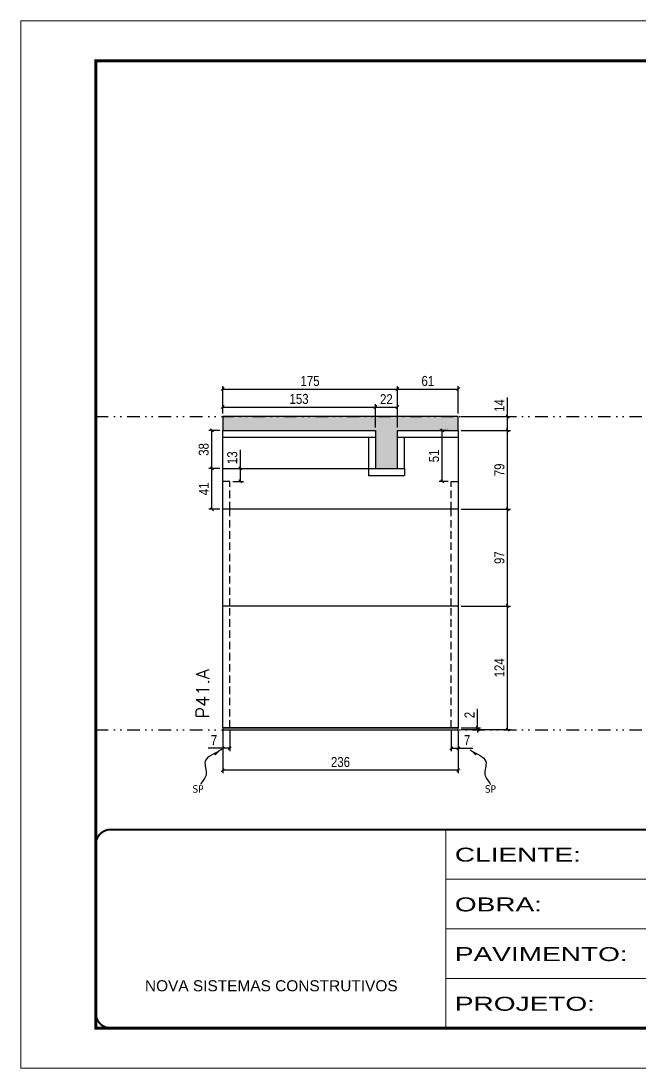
# Model space of a CAD drawing. Extents: x 14400 to 24104, y -21631 to 6985.
# Drawn here: x 15998 to 16618, y -5551 to -4501 of the extents above; entities that cross this region are included whole.
import ezdxf

# ---------------------------------------------------------------- set-up
doc = ezdxf.new("R2010")
doc.units = 0
for name, pattern in [('CONTINUO', [0]), ('DASHED', [0.75, 0.5, -0.25]), ('DIVIDE2', [0.625, 0.25, -0.125, 0, -0.125, 0, -0.125]), ('HIDDEN', [0.375, 0.25, -0.125])]:
    doc.linetypes.add(name, pattern=pattern)
for name, color, linetype in [('COTA', 241, 'Continuous'), ('Nível', 160, 'Continuous'), ('Painéis', 200, 'Continuous'), ('SARR_2.2x7', 40, 'Continuous'), ('texto', 7, 'Continuous')]:
    doc.layers.add(name, color=color, linetype=linetype)
for name, color, linetype, lineweight in [('Folhas', 255, 'Continuous', 9), ('SARRAFO DE PRESSAO', 251, 'DASHED', 9), ('Texto Seção', 7, 'Continuous', 15)]:
    doc.layers.add(name, color=color, linetype=linetype, lineweight=lineweight)
doc.styles.add('ARIAL', font='arial.ttf')
doc.styles.add('COTA TECNICA', font='techl___.ttf', dxfattribs={"height": 10})
doc.styles.add('COTA TECNICA-50', font='techl___.ttf', dxfattribs={"height": 10})
doc.styles.add('REGUA-120', font='ROMANS.shx', dxfattribs={"height": 15})
doc.styles.get("Standard").update_dxf_attribs({"font": 'arial.ttf'})
doc.styles.add('Tecnologia', font='')
doc.styles.get('Tecnologia').set_extended_font_data('Forgotten Futurist')
doc.dimstyles.new('COTA PAINEL-50', dxfattribs={"dimtxt": 10, "dimasz": 3, "dimexe": 3, "dimexo": 3, "dimgap": 3, "dimtad": 1, "dimdec": 1, "dimzin": 12, "dimdsep": 46, "dimtxsty": 'COTA TECNICA-50', "dimblk1": 'OBLIQUE', "dimblk2": 'OBLIQUE', "dimsah": 1, "dimcen": 0.9, "dimclrd": 4, "dimclre": 4, "dimclrt": 240, "dimadec": 1, "dimazin": 3, "dimtfac": 1, "dimtdec": 1, "dimtmove": 0, "dimatfit": 3, "dimfxl": 1, "dimtolj": 1, "dimtzin": 12, "dimarcsym": 0})
doc.dimstyles.new('PAINEL', dxfattribs={"dimtxt": 10, "dimasz": 3, "dimexe": 3, "dimexo": 3, "dimgap": 3, "dimtad": 1, "dimdec": 1, "dimzin": 12, "dimdsep": 46, "dimtxsty": 'COTA TECNICA', "dimblk1": 'OBLIQUE', "dimblk2": 'OBLIQUE', "dimsah": 1, "dimcen": 0.9, "dimclrd": 4, "dimclre": 4, "dimclrt": 240, "dimadec": 1, "dimazin": 3, "dimtfac": 1, "dimtdec": 1, "dimtmove": 0, "dimatfit": 3, "dimfxl": 1, "dimtolj": 1, "dimtzin": 12, "dimarcsym": 0})
doc.dimstyles.get("Standard").update_dxf_attribs({"dimtxt": 0.18, "dimasz": 0.18, "dimexe": 0.18, "dimexo": 0.0625, "dimgap": 0.09, "dimtad": 0, "dimtih": 1, "dimtoh": 1, "dimdec": 4, "dimzin": 0, "dimdsep": 46, "dimtxsty": 'Standard', "dimcen": 0.09, "dimadec": 0, "dimazin": 0, "dimtfac": 1, "dimtdec": 4, "dimtofl": 0, "dimtmove": 0, "dimatfit": 3, "dimfxl": 1, "dimtolj": 1, "dimtzin": 0, "dimarcsym": 0})

# ---------------------------------------------------------------- blocks, each defined once
blk = doc.blocks.new('9999999999')
at = {"color": 30, "linetype": 'CONTINUO'}
for p, q in [((98564.6, 34230.2), (98564.6, 34429.4)), ((98564.6, 34379.6), (99584, 34379.6)), ((98564.6, 34329.8), (99488, 34329.8)), ((98564.6, 34280), (99488, 34280))]:
    blk.add_line(p, q, dxfattribs=at)
at = {"color": 30, "linetype": 'CONTINUO', "const_width": 2}
blk.add_lwpolyline([(99584, 34230.2), (99584, 34414.4, 0.414214), (99569, 34429.4), (98229, 34429.4, 0.414214), (98214, 34414.4), (98214, 34245.2, 0.414214), (98229, 34230.2), (99584, 34230.2)], format="xyb", dxfattribs=at)
at = {"layer": 'Folhas'}
blk.add_lwpolyline([(98139, 34190.2), (99624, 34190.2), (99624, 35240.2), (98139, 35240.2)], close=True, dxfattribs=at)
at = {"layer": 'Folhas', "color": 30, "const_width": 3}
blk.add_lwpolyline([(98214, 34230.2), (99584, 34230.2), (99584, 35200.2), (98214, 35200.2)], close=True, dxfattribs=at)
at = {"color": 7, "linetype": 'Continuous', "ltscale": 5, "style": 'ARIAL'}
blk.add_text('NOVA SISTEMAS CONSTRUTIVOS', height=11.059, dxfattribs=at).set_placement((98263.2, 34267.2))
at = {"layer": 'Folhas', "color": 7, "style": 'Tecnologia', "width": 1.5}
for s, p in [('CLIENTE:', (98573.7, 34397.2)), ('OBRA:', (98573.7, 34347.3)), ('PAVIMENTO:', (98573.7, 34297.5)), ('PROJETO:', (98573.7, 34247.7))]:
    blk.add_text(s, height=14, dxfattribs=at).set_placement(p)
blk = doc.blocks.new('_Oblique')
at = {"color": 0, "linetype": 'ByBlock', "lineweight": -2}
blk.add_line((-0.5, -0.5), (0.5, 0.5), dxfattribs=at)
blk = doc.blocks.new('*D2092')
at = {"layer": 'COTA', "color": 4, "lineweight": -2, "transparency": 16777216}
for p, q in [((16200.6, -5212.7), (16200.6, -5255.4)), ((16436.6, -5212.7), (16436.6, -5255.4)), ((16436.6, -5252.4), (16200.6, -5252.4))]:
    blk.add_line(p, q, dxfattribs=at)
at = {"layer": 'Defpoints', "color": 0, "transparency": 16777216}
for p in [(16200.6, -5209.7), (16436.6, -5209.7), (16200.6, -5252.4)]:
    blk.add_point(p, dxfattribs=at)
at = {"layer": 'COTA', "color": 4, "lineweight": -2, "transparency": 16777216, "xscale": 3, "yscale": 3, "zscale": 3, "rotation": 180}
blk.add_blockref('_Oblique', (16200.6, -5252.4), dxfattribs=at)
at = {"layer": 'COTA', "color": 4, "lineweight": -2, "transparency": 16777216, "xscale": 3, "yscale": 3, "zscale": 3}
blk.add_blockref('_Oblique', (16436.6, -5252.4), dxfattribs=at)
at = {"layer": 'COTA', "color": 240, "transparency": 16777216, "insert": (16318.6, -5244.2), "char_height": 10, "attachment_point": 5, "style": 'COTA TECNICA'}
blk.add_mtext('\\A1;236', dxfattribs=at)
blk = doc.blocks.new('*D2093')
at = {"layer": 'COTA', "color": 4, "lineweight": -2, "transparency": 16777216}
for p, q in [((16429.6, -5212.7), (16429.6, -5233.3)), ((16436.6, -5214.7), (16436.6, -5233.3)), ((16429.6, -5230.3), (16436.6, -5230.3)), ((16436.6, -5230.3), (16451.3, -5230.3))]:
    blk.add_line(p, q, dxfattribs=at)
at = {"layer": 'Defpoints', "color": 0, "transparency": 16777216}
for p in [(16429.6, -5209.7), (16436.6, -5211.7), (16436.6, -5230.3)]:
    blk.add_point(p, dxfattribs=at)
at = {"layer": 'COTA', "color": 4, "lineweight": -2, "transparency": 16777216, "xscale": 3, "yscale": 3, "zscale": 3, "rotation": 180}
blk.add_blockref('_Oblique', (16429.6, -5230.3), dxfattribs=at)
at = {"layer": 'COTA', "color": 4, "lineweight": -2, "transparency": 16777216, "xscale": 3, "yscale": 3, "zscale": 3}
blk.add_blockref('_Oblique', (16436.6, -5230.3), dxfattribs=at)
at = {"layer": 'COTA', "color": 240, "transparency": 16777216, "insert": (16445.5, -5222.2), "char_height": 10, "attachment_point": 5, "style": 'COTA TECNICA-50'}
blk.add_mtext('\\A1;7', dxfattribs=at)
blk = doc.blocks.new('*D2094')
at = {"layer": 'COTA', "color": 4, "lineweight": -2, "transparency": 16777216}
for p, q in [((16200.6, -5214.7), (16200.6, -5233.3)), ((16207.6, -5212.7), (16207.6, -5233.3)), ((16200.6, -5230.3), (16185.9, -5230.3)), ((16207.6, -5230.3), (16200.6, -5230.3))]:
    blk.add_line(p, q, dxfattribs=at)
at = {"layer": 'Defpoints', "color": 0, "transparency": 16777216}
for p in [(16200.6, -5211.7), (16207.6, -5209.7), (16200.6, -5230.3)]:
    blk.add_point(p, dxfattribs=at)
at = {"layer": 'COTA', "color": 4, "lineweight": -2, "transparency": 16777216, "xscale": 3, "yscale": 3, "zscale": 3, "rotation": 180}
blk.add_blockref('_Oblique', (16200.6, -5230.3), dxfattribs=at)
at = {"layer": 'COTA', "color": 4, "lineweight": -2, "transparency": 16777216, "xscale": 3, "yscale": 3, "zscale": 3}
blk.add_blockref('_Oblique', (16207.6, -5230.3), dxfattribs=at)
at = {"layer": 'COTA', "color": 240, "transparency": 16777216, "insert": (16191.8, -5222.2), "char_height": 10, "attachment_point": 5, "style": 'COTA TECNICA-50'}
blk.add_mtext('\\A1;7', dxfattribs=at)
blk = doc.blocks.new('*D2117')
at = {"layer": 'COTA', "color": 4, "linetype": 'ByBlock', "lineweight": -2, "transparency": 16777216}
for p, q in [((16439.6, -5087.7), (16489, -5087.7)), ((16486, -5211.7), (16486, -5087.7)), ((16439.6, -5211.7), (16489, -5211.7))]:
    blk.add_line(p, q, dxfattribs=at)
at = {"layer": 'Defpoints', "color": 0, "linetype": 'ByBlock', "transparency": 16777216}
for p in [(16436.6, -5087.7), (16486, -5087.7), (16436.6, -5211.7)]:
    blk.add_point(p, dxfattribs=at)
at = {"layer": 'COTA', "color": 4, "linetype": 'ByBlock', "lineweight": -2, "transparency": 16777216, "xscale": 3, "yscale": 3, "zscale": 3}
for p, rotation in [((16486, -5087.7), 90), ((16486, -5211.7), 270)]:
    blk.add_blockref('_Oblique', p, dxfattribs=dict(at, rotation=rotation))
at = {"layer": 'COTA', "color": 240, "linetype": 'ByBlock', "transparency": 16777216, "insert": (16477.9, -5149.7), "char_height": 10, "attachment_point": 5, "rotation": 90, "style": 'COTA TECNICA'}
blk.add_mtext('\\A1;124', dxfattribs=at)
blk = doc.blocks.new('*D2095')
at = {"layer": 'COTA', "color": 4, "lineweight": -2, "transparency": 16777216}
for p, q in [((16455.9, -5209.7), (16455.9, -5190.9)), ((16439.6, -5209.7), (16458.9, -5209.7)), ((16439.6, -5211.7), (16458.9, -5211.7)), ((16455.9, -5211.7), (16455.9, -5209.7)), ((16455.9, -5211.7), (16455.9, -5214.7))]:
    blk.add_line(p, q, dxfattribs=at)
at = {"layer": 'Defpoints', "color": 0, "transparency": 16777216}
for p in [(16436.6, -5209.7), (16436.6, -5211.7), (16455.9, -5211.7)]:
    blk.add_point(p, dxfattribs=at)
at = {"layer": 'COTA', "color": 4, "lineweight": -2, "transparency": 16777216, "xscale": 3, "yscale": 3, "zscale": 3}
for p, rotation in [((16455.9, -5209.7), 270), ((16455.9, -5211.7), 90)]:
    blk.add_blockref('_Oblique', p, dxfattribs=dict(at, rotation=rotation))
at = {"layer": 'COTA', "color": 240, "transparency": 16777216, "insert": (16447.9, -5197), "char_height": 10, "attachment_point": 5, "rotation": 90, "style": 'COTA TECNICA-50'}
blk.add_mtext('\\A1;2', dxfattribs=at)
blk = doc.blocks.new('*D2118')
at = {"layer": 'COTA', "color": 4, "linetype": 'ByBlock', "lineweight": -2, "transparency": 16777216}
for p, q in [((16439.6, -5087.7), (16489, -5087.7)), ((16486, -5211.7), (16486, -5087.7)), ((16439.6, -5211.7), (16489, -5211.7))]:
    blk.add_line(p, q, dxfattribs=at)
at = {"layer": 'Defpoints', "color": 0, "linetype": 'ByBlock', "transparency": 16777216}
for p in [(16436.6, -5087.7), (16486, -5087.7), (16436.6, -5211.7)]:
    blk.add_point(p, dxfattribs=at)
at = {"layer": 'COTA', "color": 4, "linetype": 'ByBlock', "lineweight": -2, "transparency": 16777216, "xscale": 3, "yscale": 3, "zscale": 3}
for p, rotation in [((16486, -5087.7), 90), ((16486, -5211.7), 270)]:
    blk.add_blockref('_Oblique', p, dxfattribs=dict(at, rotation=rotation))
at = {"layer": 'COTA', "color": 240, "linetype": 'ByBlock', "transparency": 16777216, "insert": (16477.9, -5149.7), "char_height": 10, "attachment_point": 5, "rotation": 90, "style": 'COTA TECNICA'}
blk.add_mtext('\\A1;124', dxfattribs=at)
blk = doc.blocks.new('*D2119')
at = {"layer": 'COTA', "color": 4, "lineweight": -2, "transparency": 16777216}
for p, q in [((16439.6, -4990.7), (16489, -4990.7)), ((16486, -5087.7), (16486, -4990.7)), ((16439.6, -5087.7), (16489, -5087.7))]:
    blk.add_line(p, q, dxfattribs=at)
at = {"layer": 'Defpoints', "color": 0, "transparency": 16777216}
for p in [(16436.6, -4990.7), (16486, -4990.7), (16436.6, -5087.7)]:
    blk.add_point(p, dxfattribs=at)
at = {"layer": 'COTA', "color": 4, "lineweight": -2, "transparency": 16777216, "xscale": 3, "yscale": 3, "zscale": 3}
for p, rotation in [((16486, -4990.7), 90), ((16486, -5087.7), 270)]:
    blk.add_blockref('_Oblique', p, dxfattribs=dict(at, rotation=rotation))
at = {"layer": 'COTA', "color": 240, "transparency": 16777216, "insert": (16477.9, -5039.2), "char_height": 10, "attachment_point": 5, "rotation": 90, "style": 'COTA TECNICA'}
blk.add_mtext('\\A1;97', dxfattribs=at)
blk = doc.blocks.new('*D2120')
at = {"layer": 'COTA', "color": 4, "lineweight": -2, "transparency": 16777216}
for p, q in [((16197.6, -4949.7), (16186.8, -4949.7)), ((16189.8, -4990.7), (16189.8, -4949.7)), ((16197.6, -4990.7), (16186.8, -4990.7))]:
    blk.add_line(p, q, dxfattribs=at)
at = {"layer": 'Defpoints', "color": 0, "transparency": 16777216}
for p in [(16189.8, -4949.7), (16200.6, -4949.7), (16200.6, -4990.7)]:
    blk.add_point(p, dxfattribs=at)
at = {"layer": 'COTA', "color": 4, "lineweight": -2, "transparency": 16777216, "xscale": 3, "yscale": 3, "zscale": 3}
for p, rotation in [((16189.8, -4949.7), 90), ((16189.8, -4990.7), 270)]:
    blk.add_blockref('_Oblique', p, dxfattribs=dict(at, rotation=rotation))
at = {"layer": 'COTA', "color": 240, "transparency": 16777216, "insert": (16181.7, -4970.2), "char_height": 10, "attachment_point": 5, "rotation": 90, "style": 'COTA TECNICA'}
blk.add_mtext('\\A1;41', dxfattribs=at)
blk = doc.blocks.new('*D2121')
at = {"layer": 'COTA', "color": 4, "lineweight": -2, "transparency": 16777216}
for p, q in [((16197.6, -4911.7), (16186.8, -4911.7)), ((16189.8, -4949.7), (16189.8, -4911.7)), ((16197.6, -4949.7), (16186.8, -4949.7))]:
    blk.add_line(p, q, dxfattribs=at)
at = {"layer": 'Defpoints', "color": 0, "transparency": 16777216}
for p in [(16189.8, -4911.7), (16200.6, -4911.7), (16200.6, -4949.7)]:
    blk.add_point(p, dxfattribs=at)
at = {"layer": 'COTA', "color": 4, "lineweight": -2, "transparency": 16777216, "xscale": 3, "yscale": 3, "zscale": 3}
for p, rotation in [((16189.8, -4911.7), 90), ((16189.8, -4949.7), 270)]:
    blk.add_blockref('_Oblique', p, dxfattribs=dict(at, rotation=rotation))
at = {"layer": 'COTA', "color": 240, "transparency": 16777216, "insert": (16181.6, -4930.7), "char_height": 10, "attachment_point": 5, "rotation": 90, "style": 'COTA TECNICA'}
blk.add_mtext('\\A1;38', dxfattribs=at)
blk = doc.blocks.new('*D2122')
at = {"layer": 'COTA', "color": 4, "lineweight": -2, "transparency": 16777216}
for p, q in [((16218.4, -4949.7), (16218.4, -4931.2)), ((16210.6, -4949.7), (16221.4, -4949.7)), ((16218.4, -4962.7), (16218.4, -4949.7)), ((16210.6, -4962.7), (16221.4, -4962.7))]:
    blk.add_line(p, q, dxfattribs=at)
at = {"layer": 'Defpoints', "color": 0, "transparency": 16777216}
for p in [(16207.6, -4949.7), (16218.4, -4949.7), (16207.6, -4962.7)]:
    blk.add_point(p, dxfattribs=at)
at = {"layer": 'COTA', "color": 4, "lineweight": -2, "transparency": 16777216, "xscale": 3, "yscale": 3, "zscale": 3}
for p, rotation in [((16218.4, -4949.7), 90), ((16218.4, -4962.7), 270)]:
    blk.add_blockref('_Oblique', p, dxfattribs=dict(at, rotation=rotation))
at = {"layer": 'COTA', "color": 240, "transparency": 16777216, "insert": (16210.2, -4939), "char_height": 10, "attachment_point": 5, "rotation": 90, "style": 'COTA TECNICA'}
blk.add_mtext('\\A1;13', dxfattribs=at)
blk = doc.blocks.new('*D2123')
at = {"layer": 'COTA', "color": 4, "lineweight": -2, "transparency": 16777216}
for p, q in [((16439.6, -4911.7), (16489, -4911.7)), ((16486, -4990.7), (16486, -4911.7)), ((16439.6, -4990.7), (16489, -4990.7))]:
    blk.add_line(p, q, dxfattribs=at)
at = {"layer": 'Defpoints', "color": 0, "transparency": 16777216}
for p in [(16436.6, -4911.7), (16486, -4911.7), (16436.6, -4990.7)]:
    blk.add_point(p, dxfattribs=at)
at = {"layer": 'COTA', "color": 4, "lineweight": -2, "transparency": 16777216, "xscale": 3, "yscale": 3, "zscale": 3}
for p, rotation in [((16486, -4911.7), 90), ((16486, -4990.7), 270)]:
    blk.add_blockref('_Oblique', p, dxfattribs=dict(at, rotation=rotation))
at = {"layer": 'COTA', "color": 240, "transparency": 16777216, "insert": (16477.9, -4951.2), "char_height": 10, "attachment_point": 5, "rotation": 90, "style": 'COTA TECNICA'}
blk.add_mtext('\\A1;79', dxfattribs=at)
blk = doc.blocks.new('*D2124')
at = {"layer": 'COTA', "color": 4, "lineweight": -2, "transparency": 16777216}
for p, q in [((16486, -4897.7), (16486, -4878.6)), ((16439.6, -4897.7), (16489, -4897.7)), ((16486, -4911.7), (16486, -4897.7)), ((16439.6, -4911.7), (16489, -4911.7))]:
    blk.add_line(p, q, dxfattribs=at)
at = {"layer": 'Defpoints', "color": 0, "transparency": 16777216}
for p in [(16436.6, -4897.7), (16486, -4897.7), (16436.6, -4911.7)]:
    blk.add_point(p, dxfattribs=at)
at = {"layer": 'COTA', "color": 4, "lineweight": -2, "transparency": 16777216, "xscale": 3, "yscale": 3, "zscale": 3}
for p, rotation in [((16486, -4897.7), 90), ((16486, -4911.7), 270)]:
    blk.add_blockref('_Oblique', p, dxfattribs=dict(at, rotation=rotation))
at = {"layer": 'COTA', "color": 240, "transparency": 16777216, "insert": (16477.9, -4886.7), "char_height": 10, "attachment_point": 5, "rotation": 90, "style": 'COTA TECNICA'}
blk.add_mtext('\\A1;14', dxfattribs=at)
blk = doc.blocks.new('*D2125')
at = {"layer": 'COTA', "color": 4, "lineweight": -2, "transparency": 16777216}
for p, q in [((16426.6, -4911.7), (16417.5, -4911.7)), ((16420.5, -4962.7), (16420.5, -4911.7)), ((16426.6, -4962.7), (16417.5, -4962.7))]:
    blk.add_line(p, q, dxfattribs=at)
at = {"layer": 'Defpoints', "color": 0, "transparency": 16777216}
for p in [(16420.5, -4911.7), (16429.6, -4911.7), (16429.6, -4962.7)]:
    blk.add_point(p, dxfattribs=at)
at = {"layer": 'COTA', "color": 4, "lineweight": -2, "transparency": 16777216, "xscale": 3, "yscale": 3, "zscale": 3}
for p, rotation in [((16420.5, -4911.7), 90), ((16420.5, -4962.7), 270)]:
    blk.add_blockref('_Oblique', p, dxfattribs=dict(at, rotation=rotation))
at = {"layer": 'COTA', "color": 240, "transparency": 16777216, "insert": (16412.4, -4937.2), "char_height": 10, "attachment_point": 5, "rotation": 90, "style": 'COTA TECNICA'}
blk.add_mtext('\\A1;51', dxfattribs=at)
blk = doc.blocks.new('*D2126')
at = {"layer": 'COTA', "color": 4, "lineweight": -2, "transparency": 16777216}
for p, q in [((16200.6, -4894.7), (16200.6, -4885.3)), ((16200.6, -4888.3), (16353.6, -4888.3)), ((16353.6, -4908.7), (16353.6, -4885.3))]:
    blk.add_line(p, q, dxfattribs=at)
at = {"layer": 'Defpoints', "color": 0, "transparency": 16777216}
for p in [(16353.6, -4888.3), (16200.6, -4897.7), (16353.6, -4911.7)]:
    blk.add_point(p, dxfattribs=at)
at = {"layer": 'COTA', "color": 4, "lineweight": -2, "transparency": 16777216, "xscale": 3, "yscale": 3, "zscale": 3, "rotation": 180}
blk.add_blockref('_Oblique', (16200.6, -4888.3), dxfattribs=at)
at = {"layer": 'COTA', "color": 4, "lineweight": -2, "transparency": 16777216, "xscale": 3, "yscale": 3, "zscale": 3}
blk.add_blockref('_Oblique', (16353.6, -4888.3), dxfattribs=at)
at = {"layer": 'COTA', "color": 240, "transparency": 16777216, "insert": (16277.1, -4880.1), "char_height": 10, "attachment_point": 5, "style": 'COTA TECNICA'}
blk.add_mtext('\\A1;153', dxfattribs=at)
blk = doc.blocks.new('*D2127')
at = {"layer": 'COTA', "color": 4, "lineweight": -2, "transparency": 16777216}
for p, q in [((16353.6, -4908.7), (16353.6, -4885.3)), ((16353.6, -4888.3), (16375.6, -4888.3)), ((16375.6, -4908.7), (16375.6, -4885.3))]:
    blk.add_line(p, q, dxfattribs=at)
at = {"layer": 'Defpoints', "color": 0, "transparency": 16777216}
for p in [(16375.6, -4888.3), (16353.6, -4911.7), (16375.6, -4911.7)]:
    blk.add_point(p, dxfattribs=at)
at = {"layer": 'COTA', "color": 4, "lineweight": -2, "transparency": 16777216, "xscale": 3, "yscale": 3, "zscale": 3, "rotation": 180}
blk.add_blockref('_Oblique', (16353.6, -4888.3), dxfattribs=at)
at = {"layer": 'COTA', "color": 4, "lineweight": -2, "transparency": 16777216, "xscale": 3, "yscale": 3, "zscale": 3}
blk.add_blockref('_Oblique', (16375.6, -4888.3), dxfattribs=at)
at = {"layer": 'COTA', "color": 240, "transparency": 16777216, "insert": (16364.6, -4880.3), "char_height": 10, "attachment_point": 5, "style": 'COTA TECNICA'}
blk.add_mtext('\\A1;22', dxfattribs=at)
blk = doc.blocks.new('*D2128')
at = {"layer": 'COTA', "color": 4, "lineweight": -2, "transparency": 16777216}
for p, q in [((16375.6, -4908.7), (16375.6, -4867.2)), ((16375.6, -4870.2), (16436.6, -4870.2)), ((16436.6, -4894.7), (16436.6, -4867.2))]:
    blk.add_line(p, q, dxfattribs=at)
at = {"layer": 'Defpoints', "color": 0, "transparency": 16777216}
for p in [(16436.6, -4870.2), (16436.6, -4897.7), (16375.6, -4911.7)]:
    blk.add_point(p, dxfattribs=at)
at = {"layer": 'COTA', "color": 4, "lineweight": -2, "transparency": 16777216, "xscale": 3, "yscale": 3, "zscale": 3, "rotation": 180}
blk.add_blockref('_Oblique', (16375.6, -4870.2), dxfattribs=at)
at = {"layer": 'COTA', "color": 4, "lineweight": -2, "transparency": 16777216, "xscale": 3, "yscale": 3, "zscale": 3}
blk.add_blockref('_Oblique', (16436.6, -4870.2), dxfattribs=at)
at = {"layer": 'COTA', "color": 240, "transparency": 16777216, "insert": (16406.1, -4862.1), "char_height": 10, "attachment_point": 5, "style": 'COTA TECNICA'}
blk.add_mtext('\\A1;61', dxfattribs=at)
blk = doc.blocks.new('*D2129')
at = {"layer": 'COTA', "color": 4, "lineweight": -2, "transparency": 16777216}
for p, q in [((16200.6, -4894.7), (16200.6, -4867.2)), ((16200.6, -4870.2), (16375.6, -4870.2)), ((16375.6, -4908.7), (16375.6, -4867.2))]:
    blk.add_line(p, q, dxfattribs=at)
at = {"layer": 'Defpoints', "color": 0, "transparency": 16777216}
for p in [(16375.6, -4870.2), (16200.6, -4897.7), (16375.6, -4911.7)]:
    blk.add_point(p, dxfattribs=at)
at = {"layer": 'COTA', "color": 4, "lineweight": -2, "transparency": 16777216, "xscale": 3, "yscale": 3, "zscale": 3, "rotation": 180}
blk.add_blockref('_Oblique', (16200.6, -4870.2), dxfattribs=at)
at = {"layer": 'COTA', "color": 4, "lineweight": -2, "transparency": 16777216, "xscale": 3, "yscale": 3, "zscale": 3}
blk.add_blockref('_Oblique', (16375.6, -4870.2), dxfattribs=at)
at = {"layer": 'COTA', "color": 240, "transparency": 16777216, "insert": (16288.1, -4862.1), "char_height": 10, "attachment_point": 5, "style": 'COTA TECNICA'}
blk.add_mtext('\\A1;175', dxfattribs=at)

msp = doc.modelspace()

# ---------------------------------------------------------------- hatches: boundary and pattern name
at = {"layer": 'COTA'}
h = msp.add_hatch(dxfattribs=at)
h.set_pattern_fill('AR-CONC', color=256, scale=0.03)
h.set_pattern_definition([(50, (-3170, 0), (5.4655401, -0.4781726), [0.5715, -6.2865]), (355, (-3170, 0), (-1.0573026, 5.7317054), [0.4572, -5.0292175]), (100.451445, (-3169.5445, -0.04), (4.4082374, 5.2535326), [0.4857003, -5.3427073]), (46.1842, (-3170, 1.524), (8.1323712, -1.2612698), [0.85725, -9.42975]), (96.635558, (-3169.322, 1.419), (7.122124, 7.4227837), [0.7285507, -8.0140682]), (351.18415, (-3170, 1.524), (7.122124, 7.4227837), [0.685799, -7.543792]), (21, (-3169.238, 1.143), (4.5484317, -3.0679559), [0.5715, -6.2865]), (326, (-3169.238, 1.143), (1.8540609, 5.525639), [0.4572, -5.0292]), (71.451445, (-3168.859, 0.8873), (6.4024926, 2.457683), [0.4857003, -5.3426981]), (37.5, (-3170, 0), (0.0926581, 2.53665117), [0, -4.96824, 0, -5.1054, 0, -5.04825]), (7.5, (-3170, 0), (2.00458988, 3.00541724), [0, -2.91084, 0, -4.85394, 0, -1.92405]), (327.5, (-3171.6993, 0), (4.06771786, -0.17186232), [0, -1.905, 0, -5.9436, 0, -7.8867]), (317.5, (-3172.4613, 0), (4.44387544, 0.7627947), [0, -2.4765, 0, -3.94716, 0, -5.6007])])
h.paths.add_polyline_path([(16353.62, -4949.74), (16375.62, -4949.74), (16375.62, -4911.74), (16436.62, -4911.74), (16436.62, -4897.74), (16200.62, -4897.74), (16200.62, -4911.74), (16353.62, -4911.74)])

# ---------------------------------------------------------------- linework, layer by layer
for p, q in [((16436.62, -4897.74), (16200.62, -4897.74)), ((16200.62, -4897.74), (16200.62, -4911.74)), ((16436.62, -4911.74), (16436.62, -4897.74)), ((16346.62, -4949.74), (16346.62, -4956.74)), ((16375.62, -4949.74), (16382.62, -4949.74)), ((16382.62, -4949.74), (16382.62, -4956.74)), ((16207.62, -4962.74), (16200.62, -4962.74)), ((16429.62, -4962.74), (16436.62, -4962.74))]:
    msp.add_line(p, q, dxfattribs=at)
at = {"layer": 'Nível', "color": 4, "linetype": 'DIVIDE2', "ltscale": 50}
for p, q in [((16073.47, -4897.74), (17443.47, -4897.74)), ((16073.47, -5211.74), (17443.47, -5211.74)), ((16073.47, -5211.74), (17443.47, -5211.74))]:
    msp.add_line(p, q, dxfattribs=at)
at = {"layer": 'Painéis'}
for p, q in [((16200.62, -5209.74), (16200.62, -4911.74)), ((16200.62, -4911.74), (16353.62, -4911.74)), ((16353.62, -4911.74), (16353.62, -4949.74)), ((16375.62, -4949.74), (16375.62, -4911.74)), ((16375.62, -4911.74), (16436.62, -4911.74)), ((16436.62, -4911.74), (16436.62, -5209.74)), ((16200.62, -4949.74), (16375.62, -4949.74)), ((16436.62, -4990.74), (16200.62, -4990.74)), ((16436.62, -5087.74), (16200.62, -5087.74)), ((16200.62, -5209.74), (16436.62, -5209.74))]:
    msp.add_line(p, q, dxfattribs=at)
msp.add_lwpolyline([(16436.62, -5209.74), (16200.62, -5209.74), (16200.62, -5211.74), (16436.62, -5211.74)], close=True, dxfattribs=at)
at = {"layer": 'SARR_2.2x7'}
for p, q in [((16353.62, -4918.74), (16200.62, -4918.74)), ((16346.62, -4918.74), (16346.62, -4949.74)), ((16436.62, -4918.74), (16375.62, -4918.74)), ((16382.62, -4949.74), (16382.62, -4918.74)), ((16346.62, -4956.74), (16382.62, -4956.74))]:
    msp.add_line(p, q, dxfattribs=at)
at = {"layer": 'SARR_2.2x7', "linetype": 'HIDDEN', "ltscale": 30}
for p, q in [((16207.62, -4990.74), (16207.62, -4962.74)), ((16429.62, -4990.74), (16429.62, -4962.74)), ((16207.62, -5087.74), (16207.62, -4990.74)), ((16429.62, -5087.74), (16429.62, -4990.74)), ((16207.62, -5209.74), (16207.62, -5087.74)), ((16429.62, -5209.74), (16429.62, -5087.74))]:
    msp.add_line(p, q, dxfattribs=at)

# ---------------------------------------------------------------- block references
at = {"layer": 'SARRAFO DE PRESSAO', "color": 6, "linetype": 'ByBlock'}
msp.add_blockref('9999999999', (-82140.51, -39741.23), dxfattribs=at)

# ---------------------------------------------------------------- texts
at = {"layer": 'texto', "color": 0, "char_height": 7.5, "attachment_point": 5}
for insert in [(16175.84, -5271.23), (16468.86, -5271.23)]:
    msp.add_mtext('{\\fTahoma|b0|i0|c0|p34;\\C4;SP}', dxfattribs=dict(at, insert=insert))
at = {"layer": 'Texto Seção', "insert": (16187.15, -5200.49), "char_height": 13, "width": 285.3299, "attachment_point": 7, "rotation": 90, "style": 'REGUA-120'}
msp.add_mtext('\\pt26;P41.A', dxfattribs=at)

# ---------------------------------------------------------------- dimensions: what is measured, and where the dimension line sits
at = {"layer": 'COTA'}
for base, p1, p2, dimstyle, picture, middle in [((16375.62, -4870.2), (16200.62, -4897.74), (16375.62, -4911.74), 'PAINEL', '*D2129', (16288.12, -4862.09)), ((16353.62, -4888.28), (16200.62, -4897.74), (16353.62, -4911.74), 'PAINEL', '*D2126', (16277.12, -4880.06)), ((16436.62, -5230.25), (16429.62, -5209.74), (16436.62, -5211.74), 'COTA PAINEL-50', '*D2093', (16445.48, -5222.18))]:
    dim = msp.add_linear_dim(base=base, p1=p1, p2=p2, dimstyle=dimstyle, dxfattribs=at)
    dim.commit()
    dim.dimension.update_dxf_attribs({"geometry": picture, "text_midpoint": middle})
for base, p1, p2, picture, middle in [((16436.62, -4870.2), (16375.62, -4911.74), (16436.62, -4897.74), '*D2128', (16406.12, -4862.09)), ((16375.62, -4888.28), (16353.62, -4911.74), (16375.62, -4911.74), '*D2127', (16364.62, -4880.28))]:
    dim = msp.add_linear_dim(base=base, p1=p1, p2=p2, dimstyle='PAINEL', override={"dimtmove": 1}, dxfattribs=at)
    dim.commit()
    dim.dimension.update_dxf_attribs({"geometry": picture, "text_midpoint": middle})
for base, p1, p2, angle, dimstyle, picture, middle in [((16485.98, -4897.74), (16436.62, -4911.74), (16436.62, -4897.74), 90, 'PAINEL', '*D2124', (16477.91, -4886.68)), ((16420.48, -4911.74), (16429.62, -4962.74), (16429.62, -4911.74), 90, 'PAINEL', '*D2125', (16412.37, -4937.24)), ((16485.98, -4911.74), (16436.62, -4990.74), (16436.62, -4911.74), 90, 'PAINEL', '*D2123', (16477.88, -4951.24)), ((16218.37, -4949.74), (16207.62, -4962.74), (16207.62, -4949.74), 90, 'PAINEL', '*D2122', (16210.15, -4938.98)), ((16189.81, -4949.74), (16200.62, -4990.74), (16200.62, -4949.74), 90, 'PAINEL', '*D2120', (16181.74, -4970.24)), ((16485.98, -4990.74), (16436.62, -5087.74), (16436.62, -4990.74), 90, 'PAINEL', '*D2119', (16477.88, -5039.24)), ((16200.62, -5230.25), (16207.62, -5209.74), (16200.62, -5211.74), 180, 'COTA PAINEL-50', '*D2094', (16191.75, -5222.18))]:
    dim = msp.add_linear_dim(base=base, p1=p1, p2=p2, angle=angle, dimstyle=dimstyle, dxfattribs=at)
    dim.commit()
    dim.dimension.update_dxf_attribs({"geometry": picture, "text_midpoint": middle})
for base, p1, p2, angle, override, picture, middle in [((16189.81, -4911.74), (16200.62, -4949.74), (16200.62, -4911.74), 90, {"dimtmove": 1}, '*D2121', (16181.57, -4930.74)), ((16200.62, -5252.42), (16436.62, -5209.74), (16200.62, -5209.74), 180, {"dimarcsym": 2}, '*D2092', (16318.62, -5244.2))]:
    dim = msp.add_linear_dim(base=base, p1=p1, p2=p2, angle=angle, dimstyle='PAINEL', override=override, dxfattribs=at)
    dim.commit()
    dim.dimension.update_dxf_attribs({"geometry": picture, "text_midpoint": middle})
at = {"layer": 'COTA', "linetype": 'ByBlock'}
for picture in ['*D2117', '*D2118']:
    dim = msp.add_aligned_dim(p1=(16436.62, -5211.74), p2=(16436.62, -5087.74), distance=-49.37, dimstyle='PAINEL', dxfattribs=at)
    dim.commit()
    dim.dimension.update_dxf_attribs({"geometry": picture, "text_midpoint": (16477.91, -5149.74)})
at = {"layer": 'COTA'}
dim = msp.add_linear_dim(base=(16455.87, -5211.74), p1=(16436.62, -5209.74), p2=(16436.62, -5211.74), angle=90, dimstyle='COTA PAINEL-50', dxfattribs=at)
dim.commit()
dim.dimension.update_dxf_attribs({"geometry": '*D2095', "text_midpoint": (16455.87, -5196.99), "dimtype": 160})

# ---------------------------------------------------------------- leaders
at = {"layer": 'COTA', "path_type": 1}
for points in [[(16198.79, -5231.92), (16183, -5243.76), (16183.93, -5256.76), (16178.37, -5266.54)], [(16448.45, -5231.92), (16464.23, -5243.76), (16463.31, -5256.76), (16468.86, -5266.54)]]:
    msp.add_leader(points, dimstyle='Standard', override={"dimasz": 8}, dxfattribs=at)

doc.saveas('drawing.dxf')
